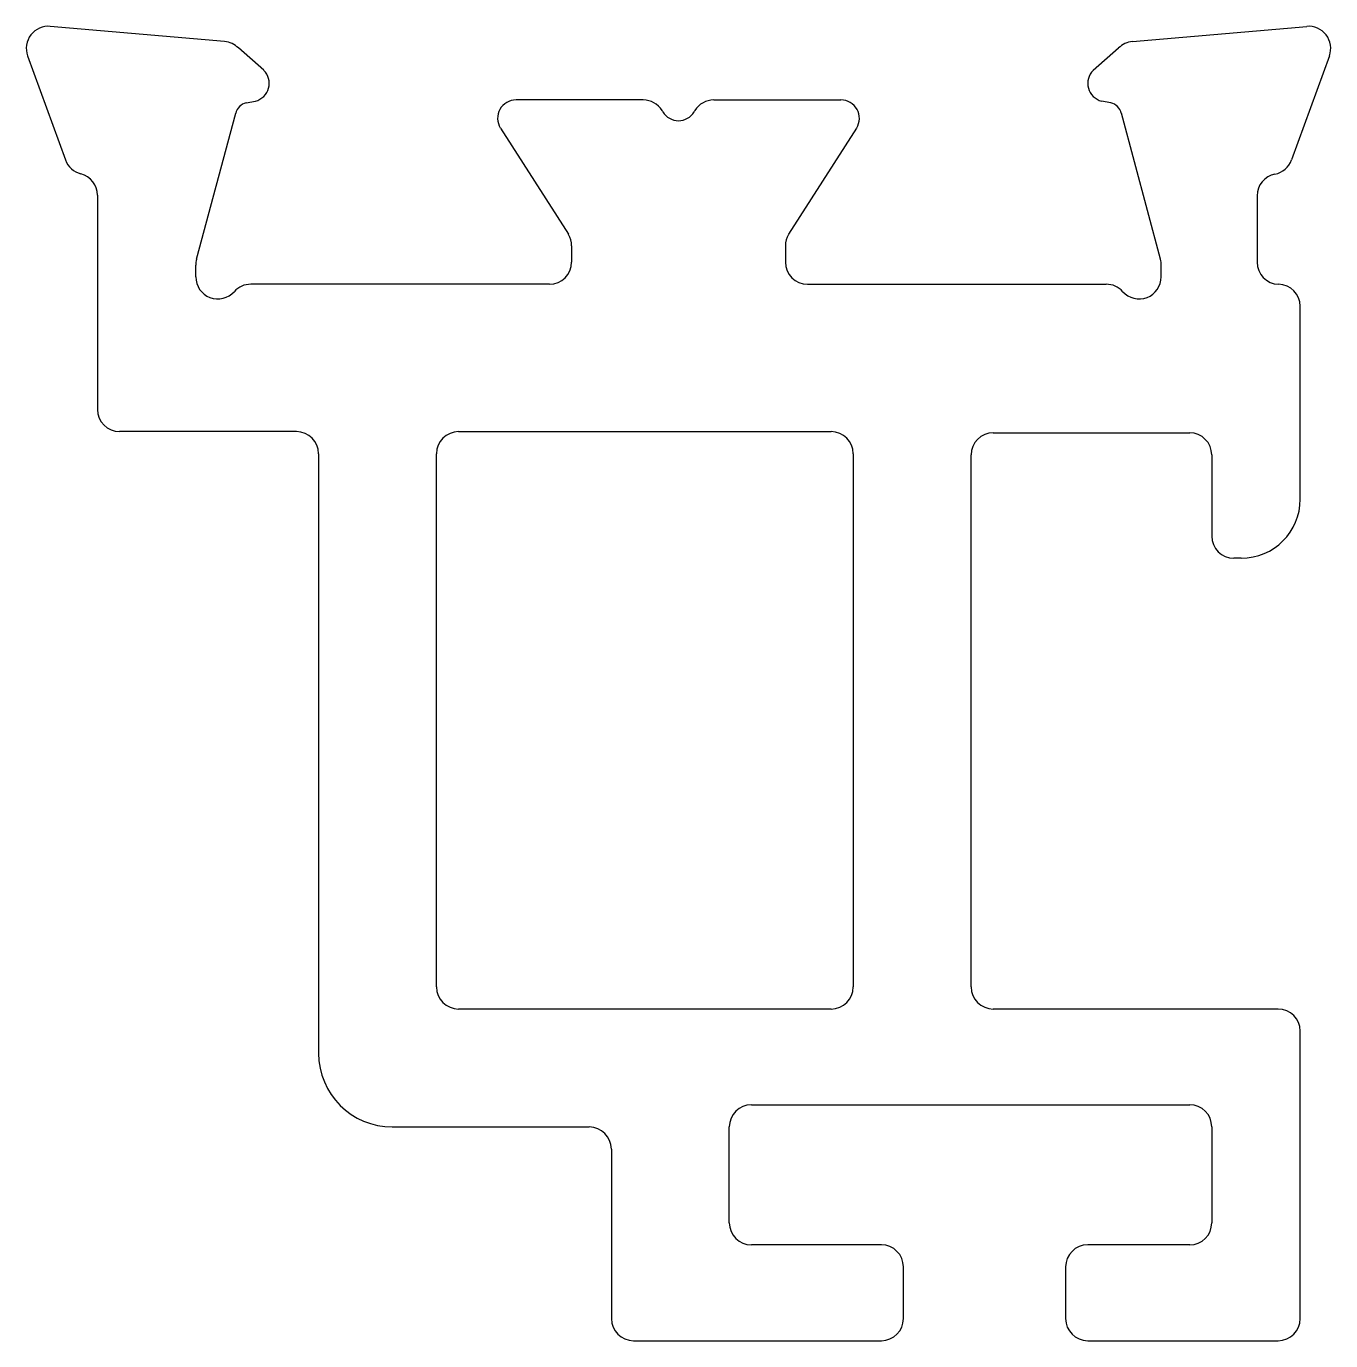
# Model space of a CAD drawing. Extents: x 2109.5 to 2127.2, y 1034.6 to 1052.5.
import ezdxf

# ---------------------------------------------------------------- set-up
doc = ezdxf.new("R2010")
doc.units = 0
doc.layers.get('0').update_dxf_attribs({"linetype": 'CONTINUOUS'})

msp = doc.modelspace()

# ---------------------------------------------------------------- linework, layer by layer
for p, q in [((2112.179, 1052.263), (2109.813, 1052.47)), ((2124.496, 1052.263), (2126.862, 1052.47)), ((2109.505, 1052.069), (2110.019, 1050.658)), ((2112.71, 1051.874), (2112.365, 1052.177)), ((2123.965, 1051.874), (2124.31, 1052.177)), ((2127.17, 1052.069), (2126.656, 1050.658)), ((2112.47, 1051.433), (2112.598, 1051.456)), ((2117.858, 1051.472), (2116.133, 1051.472)), ((2118.124, 1051.311), (2118.114, 1051.328)), ((2118.561, 1051.328), (2118.551, 1051.311)), ((2118.817, 1051.472), (2120.542, 1051.472)), ((2124.205, 1051.433), (2124.077, 1051.456)), ((2111.797, 1049.31), (2112.329, 1051.292)), ((2124.878, 1049.31), (2124.347, 1051.292)), ((2115.92, 1051.091), (2116.843, 1049.649)), ((2120.755, 1051.091), (2119.832, 1049.649)), ((2110.454, 1050.179), (2110.454, 1047.272)), ((2126.188, 1050.172), (2126.188, 1049.271)), ((2116.887, 1049.492), (2116.887, 1049.272)), ((2119.788, 1049.492), (2119.788, 1049.272)), ((2111.787, 1049.072), (2111.787, 1049.232)), ((2124.888, 1049.072), (2124.888, 1049.232)), ((2116.587, 1048.972), (2112.534, 1048.972)), ((2120.088, 1048.972), (2124.141, 1048.972)), ((2126.774, 1046.055), (2126.774, 1048.672)), ((2113.154, 1046.972), (2110.754, 1046.972)), ((2115.354, 1046.972), (2120.409, 1046.972)), ((2122.609, 1046.955), (2125.274, 1046.955)), ((2113.454, 1046.672), (2113.454, 1038.538)), ((2115.054, 1039.438), (2115.054, 1046.672)), ((2120.709, 1046.672), (2120.709, 1039.438)), ((2122.309, 1039.438), (2122.309, 1046.655)), ((2125.574, 1046.655), (2125.574, 1045.555)), ((2125.974, 1045.255), (2125.874, 1045.255)), ((2120.409, 1039.138), (2115.354, 1039.138)), ((2126.474, 1039.138), (2122.609, 1039.138)), ((2126.774, 1034.938), (2126.774, 1038.838)), ((2119.327, 1037.838), (2125.274, 1037.838)), ((2114.454, 1037.538), (2117.127, 1037.538)), ((2119.027, 1036.238), (2119.027, 1037.538)), ((2125.574, 1037.538), (2125.574, 1036.238)), ((2117.427, 1037.238), (2117.427, 1034.938)), ((2121.09, 1035.938), (2119.327, 1035.938)), ((2125.274, 1035.938), (2123.89, 1035.938)), ((2121.39, 1034.938), (2121.39, 1035.638)), ((2123.59, 1035.638), (2123.59, 1034.938)), ((2117.727, 1034.638), (2121.09, 1034.638)), ((2123.89, 1034.638), (2126.474, 1034.638))]:
    msp.add_line(p, q)
for centre, radius, start, end in [((2109.787, 1052.172), 0.3, 85, 200), ((2126.888, 1052.172), 0.3, 340, 95), ((2112.153, 1051.965), 0.3, 45, 85), ((2124.522, 1051.965), 0.3, 95, 135), ((2112.533, 1051.697), 0.25, 285, 45), ((2124.142, 1051.697), 0.25, 135, 255), ((2112.522, 1051.24), 0.2, 105, 165), ((2116.133, 1051.222), 0.25, 90, 211.3955), ((2117.858, 1051.172), 0.3, 31.3955, 90), ((2118.817, 1051.172), 0.3, 90, 148.6045), ((2120.542, 1051.222), 0.25, 328.6045, 90), ((2124.153, 1051.24), 0.2, 15, 75), ((2118.338, 1051.441), 0.25, 211.3955, 328.6045), ((2110.301, 1050.761), 0.3, 200, 255.8246), ((2126.374, 1050.761), 0.3, 280.9043, 340), ((2110.154, 1050.179), 0.3, 0, 75.8246), ((2126.488, 1050.172), 0.3, 100.9043, 180), ((2116.587, 1049.492), 0.3, 0, 31.3955), ((2120.088, 1049.492), 0.3, 148.6045, 180), ((2112.087, 1049.232), 0.3, 165, 180), ((2116.587, 1049.272), 0.3, 270, 0), ((2120.088, 1049.272), 0.3, 180, 270), ((2124.588, 1049.232), 0.3, 0, 15), ((2126.488, 1049.271), 0.3, 180, 268.6531), ((2112.087, 1049.072), 0.3, 180, 318.1897), ((2124.588, 1049.072), 0.3, 221.8103, 360), ((2112.534, 1048.672), 0.3, 90, 138.1897), ((2124.141, 1048.672), 0.3, 41.8103, 90), ((2126.474, 1048.672), 0.3, 0, 88.6531), ((2110.754, 1047.272), 0.3, 180, 270), ((2113.154, 1046.672), 0.3, 0, 90), ((2115.354, 1046.672), 0.3, 90, 180), ((2120.409, 1046.672), 0.3, 0, 90), ((2122.609, 1046.655), 0.3, 90, 180), ((2125.274, 1046.655), 0.3, 0, 90), ((2125.974, 1046.055), 0.8, 270, 0), ((2125.874, 1045.555), 0.3, 180, 270), ((2115.354, 1039.438), 0.3, 180, 270), ((2120.409, 1039.438), 0.3, 270, 0), ((2122.609, 1039.438), 0.3, 180, 270), ((2126.474, 1038.838), 0.3, 360, 90), ((2114.454, 1038.538), 1, 180, 270), ((2119.327, 1037.538), 0.3, 90, 180), ((2125.274, 1037.538), 0.3, 360, 90), ((2117.127, 1037.238), 0.3, 0, 90), ((2119.327, 1036.238), 0.3, 180, 270), ((2125.274, 1036.238), 0.3, 270, 360), ((2121.09, 1035.638), 0.3, 0, 90), ((2123.89, 1035.638), 0.3, 90, 180), ((2117.727, 1034.938), 0.3, 180, 270), ((2121.09, 1034.938), 0.3, 270, 360), ((2123.89, 1034.938), 0.3, 180, 270), ((2126.474, 1034.938), 0.3, 270, 360)]:
    msp.add_arc(centre, radius, start, end)

doc.saveas('drawing.dxf')
